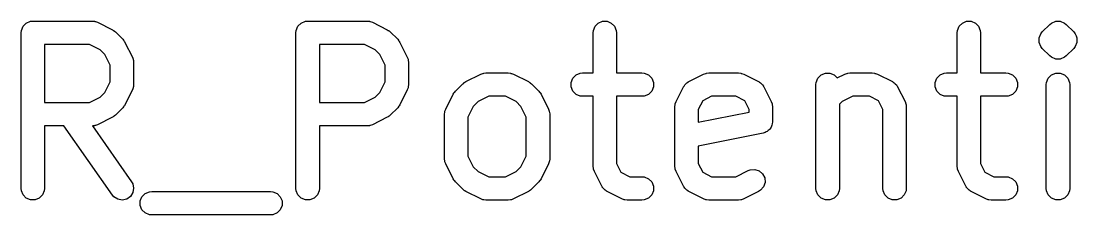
# Model space of a CAD drawing. Header units: millimetres. Extents: x 129 to 276, y -185 to -58.
# Drawn here: x 228.27 to 235.04, y -156.13 to -154.88 of the extents above; entities that cross this region are included whole.
import ezdxf

# ---------------------------------------------------------------- set-up
doc = ezdxf.new("R2010")
doc.units = ezdxf.units.MM
doc.layers.add('F.Fab', color=9, linetype='CONTINUOUS', true_color=0xafafaf)

msp = doc.modelspace()

# ---------------------------------------------------------------- linework, layer by layer
at = {"layer": 'F.Fab', "linetype": 'CONTINUOUS'}
for p, q in [((228.282877, -154.913151), (228.303569, -154.892459)), ((228.303569, -154.892459), (228.330605, -154.88126)), ((228.330605, -154.88126), (228.345237, -154.879819)), ((228.345237, -154.879819), (228.726189, -154.879819)), ((228.726189, -154.879819), (228.740821, -154.88126)), ((228.740821, -154.88126), (228.74331, -154.882291)), ((228.74331, -154.882291), (228.745998, -154.882482)), ((228.745998, -154.882482), (228.75973, -154.887737)), ((228.75973, -154.887737), (228.854968, -154.935356)), ((230.044782, -154.913151), (230.065474, -154.892459)), ((230.065474, -154.892459), (230.09251, -154.88126)), ((230.09251, -154.88126), (230.107142, -154.879819)), ((230.107142, -154.879819), (230.488094, -154.879819)), ((230.488094, -154.879819), (230.502726, -154.88126)), ((230.502726, -154.88126), (230.505215, -154.882291)), ((230.505215, -154.882291), (230.507903, -154.882482)), ((230.507903, -154.882482), (230.521635, -154.887737)), ((230.521635, -154.887737), (230.616873, -154.935356)), ((231.949544, -154.913151), (231.970236, -154.892459)), ((231.970236, -154.892459), (231.997272, -154.88126)), ((231.997272, -154.88126), (232.026536, -154.88126)), ((232.026536, -154.88126), (232.053572, -154.892459)), ((232.053572, -154.892459), (232.074264, -154.913151)), ((234.282878, -154.913151), (234.30357, -154.892459)), ((234.30357, -154.892459), (234.330606, -154.88126)), ((234.330606, -154.88126), (234.35987, -154.88126)), ((234.35987, -154.88126), (234.386906, -154.892459)), ((234.386906, -154.892459), (234.407598, -154.913151)), ((234.816015, -154.949405), (234.863634, -154.901786)), ((234.863634, -154.901786), (234.874999, -154.892459)), ((234.874999, -154.892459), (234.902035, -154.88126)), ((234.902035, -154.88126), (234.931298, -154.88126)), ((234.931298, -154.88126), (234.931299, -154.88126)), ((234.931299, -154.88126), (234.958335, -154.892459)), ((234.958335, -154.892459), (234.9697, -154.901786)), ((234.9697, -154.901786), (235.017319, -154.949405)), ((228.270237, -154.954819), (228.271678, -154.940187)), ((228.270237, -155.954819), (228.270237, -154.954819)), ((228.271678, -154.940187), (228.282877, -154.913151)), ((228.854968, -154.935356), (228.861267, -154.93932)), ((228.861267, -154.93932), (228.863095, -154.940078)), ((228.863095, -154.940078), (228.865151, -154.941766)), ((228.865151, -154.941766), (228.867411, -154.943188)), ((228.867411, -154.943188), (228.86871, -154.944686)), ((228.86871, -154.944686), (228.87446, -154.949405)), ((228.87446, -154.949405), (228.922079, -154.997024)), ((230.032142, -154.954819), (230.033583, -154.940187)), ((230.032142, -155.954819), (230.032142, -154.954819)), ((230.033583, -154.940187), (230.044782, -154.913151)), ((230.616873, -154.935356), (230.623172, -154.93932)), ((230.623172, -154.93932), (230.625, -154.940078)), ((230.625, -154.940078), (230.627056, -154.941766)), ((230.627056, -154.941766), (230.629316, -154.943188)), ((230.629316, -154.943188), (230.630615, -154.944686)), ((230.630615, -154.944686), (230.636365, -154.949405)), ((230.636365, -154.949405), (230.683984, -154.997024)), ((231.936904, -154.954819), (231.938345, -154.940187)), ((231.936904, -155.213152), (231.936904, -154.954819)), ((231.938345, -154.940187), (231.949544, -154.913151)), ((232.074264, -154.913151), (232.085463, -154.940187)), ((232.085463, -154.940187), (232.086904, -154.954819)), ((232.086904, -154.954819), (232.086904, -155.213152)), ((234.270238, -154.954819), (234.271679, -154.940187)), ((234.270238, -155.213152), (234.270238, -154.954819)), ((234.271679, -154.940187), (234.282878, -154.913151)), ((234.407598, -154.913151), (234.418797, -154.940187)), ((234.418797, -154.940187), (234.420238, -154.954819)), ((234.420238, -154.954819), (234.420238, -155.213152)), ((234.795489, -154.987807), (234.806688, -154.96077)), ((234.806688, -154.96077), (234.816015, -154.949405)), ((235.017319, -154.949405), (235.026646, -154.96077)), ((235.026646, -154.96077), (235.032387, -154.974629)), ((235.032387, -154.974629), (235.037845, -154.987807)), ((228.708484, -155.029819), (228.420237, -155.029819)), ((228.420237, -155.029819), (228.420237, -155.403628)), ((228.777, -155.064077), (228.708484, -155.029819)), ((228.922079, -154.997024), (228.926797, -155.002773)), ((228.926797, -155.002773), (228.928296, -155.004073)), ((228.928296, -155.004073), (228.929717, -155.006332)), ((228.929717, -155.006332), (228.931406, -155.008389)), ((228.931406, -155.008389), (228.932163, -155.010216)), ((228.932163, -155.010216), (228.936128, -155.016516)), ((228.936128, -155.016516), (228.983747, -155.111754)), ((230.470389, -155.029819), (230.182142, -155.029819)), ((230.182142, -155.029819), (230.182142, -155.403628)), ((230.538905, -155.064077), (230.470389, -155.029819)), ((230.683984, -154.997024), (230.688702, -155.002773)), ((230.688702, -155.002773), (230.690201, -155.004073)), ((230.690201, -155.004073), (230.691622, -155.006332)), ((230.691622, -155.006332), (230.693311, -155.008389)), ((230.693311, -155.008389), (230.694068, -155.010216)), ((230.694068, -155.010216), (230.698033, -155.016516)), ((230.698033, -155.016516), (230.745652, -155.111754)), ((234.795489, -155.017069), (234.795489, -154.987807)), ((234.806688, -155.044106), (234.795489, -155.017069)), ((234.816015, -155.055471), (234.806688, -155.044106)), ((235.026646, -155.044106), (235.017319, -155.055471)), ((235.037845, -155.01707), (235.026646, -155.044106)), ((235.037845, -154.987807), (235.037845, -155.01707)), ((228.807407, -155.094484), (228.777, -155.064077)), ((228.841665, -155.163), (228.807407, -155.094484)), ((228.983747, -155.111754), (228.989002, -155.125485)), ((230.569312, -155.094484), (230.538905, -155.064077)), ((230.60357, -155.163), (230.569312, -155.094484)), ((230.745652, -155.111754), (230.750907, -155.125485)), ((234.863634, -155.10309), (234.816015, -155.055471)), ((234.874999, -155.112417), (234.863634, -155.10309)), ((234.902035, -155.123616), (234.874999, -155.112417)), ((234.958335, -155.112417), (234.931299, -155.123616)), ((234.9697, -155.10309), (234.958335, -155.112417)), ((235.017319, -155.055471), (234.9697, -155.10309)), ((228.841665, -155.270447), (228.841665, -155.163)), ((228.989002, -155.125485), (228.989193, -155.128174)), ((228.989193, -155.128174), (228.990224, -155.130663)), ((228.990224, -155.130663), (228.991665, -155.145295)), ((228.991665, -155.145295), (228.991665, -155.288152)), ((230.60357, -155.270447), (230.60357, -155.163)), ((230.750907, -155.125485), (230.751098, -155.128174)), ((230.751098, -155.128174), (230.752129, -155.130663)), ((230.752129, -155.130663), (230.75357, -155.145295)), ((230.75357, -155.145295), (230.75357, -155.288152)), ((234.902036, -155.123616), (234.902035, -155.123616)), ((234.931298, -155.123616), (234.902036, -155.123616)), ((234.931299, -155.123616), (234.931298, -155.123616)), ((231.12122, -155.268689), (231.216458, -155.22107)), ((231.216458, -155.22107), (231.230189, -155.215815)), ((231.230189, -155.215815), (231.232878, -155.215623)), ((231.232878, -155.215623), (231.235367, -155.214593)), ((231.235367, -155.214593), (231.249999, -155.213152)), ((231.249999, -155.213152), (231.392856, -155.213152)), ((231.392856, -155.213152), (231.407488, -155.214593)), ((231.407488, -155.214593), (231.409977, -155.215624)), ((231.409977, -155.215624), (231.412665, -155.215815)), ((231.412665, -155.215815), (231.426397, -155.22107)), ((231.426397, -155.22107), (231.521635, -155.268689)), ((231.795488, -155.27352), (231.806687, -155.246484)), ((231.806687, -155.246484), (231.827379, -155.225792)), ((231.827379, -155.225792), (231.854415, -155.214593)), ((231.854415, -155.214593), (231.869047, -155.213152)), ((231.869047, -155.213152), (231.936904, -155.213152)), ((232.086904, -155.213152), (232.249999, -155.213152)), ((232.249999, -155.213152), (232.264631, -155.214593)), ((232.264631, -155.214593), (232.291667, -155.225792)), ((232.291667, -155.225792), (232.312359, -155.246484)), ((232.312359, -155.246484), (232.323558, -155.27352)), ((232.549792, -155.268689), (232.64503, -155.22107)), ((232.64503, -155.22107), (232.658761, -155.215815)), ((232.658761, -155.215815), (232.66145, -155.215623)), ((232.66145, -155.215623), (232.663939, -155.214593)), ((232.663939, -155.214593), (232.678571, -155.213152)), ((232.678571, -155.213152), (232.869047, -155.213152)), ((232.869047, -155.213152), (232.883679, -155.214593)), ((232.883679, -155.214593), (232.886168, -155.215624)), ((232.886168, -155.215624), (232.888856, -155.215815)), ((232.888856, -155.215815), (232.902588, -155.22107)), ((232.902588, -155.22107), (232.997826, -155.268689)), ((233.366917, -155.27352), (233.378116, -155.246484)), ((233.378116, -155.246484), (233.398808, -155.225792)), ((233.398808, -155.225792), (233.425844, -155.214593)), ((233.425844, -155.214593), (233.455108, -155.214593)), ((233.455108, -155.214593), (233.482144, -155.225792)), ((233.482144, -155.225792), (233.501545, -155.245193)), ((233.501545, -155.245193), (233.549792, -155.22107)), ((233.549792, -155.22107), (233.563523, -155.215815)), ((233.563523, -155.215815), (233.566212, -155.215623)), ((233.566212, -155.215623), (233.568701, -155.214593)), ((233.568701, -155.214593), (233.583333, -155.213152)), ((233.583333, -155.213152), (233.72619, -155.213152)), ((233.72619, -155.213152), (233.740822, -155.214593)), ((233.740822, -155.214593), (233.743311, -155.215624)), ((233.743311, -155.215624), (233.745999, -155.215815)), ((233.745999, -155.215815), (233.759731, -155.22107)), ((233.759731, -155.22107), (233.854969, -155.268689)), ((234.128822, -155.27352), (234.140021, -155.246484)), ((234.140021, -155.246484), (234.160713, -155.225792)), ((234.160713, -155.225792), (234.187749, -155.214593)), ((234.187749, -155.214593), (234.202381, -155.213152)), ((234.202381, -155.213152), (234.270238, -155.213152)), ((234.420238, -155.213152), (234.583333, -155.213152)), ((234.583333, -155.213152), (234.597965, -155.214593)), ((234.597965, -155.214593), (234.625001, -155.225792)), ((234.625001, -155.225792), (234.645693, -155.246484)), ((234.645693, -155.246484), (234.656892, -155.27352)), ((234.843108, -155.27352), (234.854307, -155.246484)), ((234.854307, -155.246484), (234.874999, -155.225792)), ((234.874999, -155.225792), (234.902035, -155.214593)), ((234.902035, -155.214593), (234.931299, -155.214593)), ((234.931299, -155.214593), (234.958335, -155.225792)), ((234.958335, -155.225792), (234.979027, -155.246484)), ((234.979027, -155.246484), (234.990226, -155.27352)), ((228.807407, -155.338963), (228.841665, -155.270447)), ((228.989002, -155.307962), (228.983747, -155.321693)), ((228.989193, -155.305272), (228.989002, -155.307962)), ((228.990224, -155.302784), (228.989193, -155.305272)), ((228.991665, -155.288152), (228.990224, -155.302784)), ((230.569312, -155.338963), (230.60357, -155.270447)), ((230.750907, -155.307962), (230.745652, -155.321693)), ((230.751098, -155.305272), (230.750907, -155.307962)), ((230.752129, -155.302784), (230.751098, -155.305272)), ((230.75357, -155.288152), (230.752129, -155.302784)), ((231.054109, -155.330357), (231.101728, -155.282738)), ((231.101728, -155.282738), (231.107477, -155.278019)), ((231.107477, -155.278019), (231.108777, -155.276521)), ((231.108777, -155.276521), (231.111036, -155.275099)), ((231.111036, -155.275099), (231.113093, -155.273411)), ((231.113093, -155.273411), (231.11492, -155.272653)), ((231.11492, -155.272653), (231.12122, -155.268689)), ((231.521635, -155.268689), (231.527934, -155.272653)), ((231.527934, -155.272653), (231.529762, -155.273411)), ((231.529762, -155.273411), (231.531818, -155.275099)), ((231.531818, -155.275099), (231.534078, -155.276521)), ((231.534078, -155.276521), (231.535377, -155.278019)), ((231.535377, -155.278019), (231.541127, -155.282738)), ((231.541127, -155.282738), (231.588746, -155.330357)), ((231.795488, -155.302784), (231.795488, -155.27352)), ((231.806687, -155.32982), (231.795488, -155.302784)), ((232.323558, -155.302784), (232.312359, -155.32982)), ((232.323558, -155.27352), (232.323558, -155.302784)), ((232.468632, -155.397468), (232.516251, -155.30223)), ((232.516251, -155.30223), (232.517791, -155.299782)), ((232.517791, -155.299782), (232.518176, -155.298629)), ((232.518176, -155.298629), (232.519421, -155.297192)), ((232.519421, -155.297192), (232.524083, -155.289787)), ((232.524083, -155.289787), (232.531187, -155.283625)), ((232.531187, -155.283625), (232.537349, -155.276521)), ((232.537349, -155.276521), (232.544754, -155.271859)), ((232.544754, -155.271859), (232.546191, -155.270614)), ((232.546191, -155.270614), (232.547344, -155.270229)), ((232.547344, -155.270229), (232.549792, -155.268689)), ((232.997826, -155.268689), (233.000273, -155.270229)), ((233.000273, -155.270229), (233.001427, -155.270614)), ((233.001427, -155.270614), (233.002863, -155.271859)), ((233.002863, -155.271859), (233.010269, -155.276521)), ((233.010269, -155.276521), (233.01643, -155.283625)), ((233.01643, -155.283625), (233.023535, -155.289787)), ((233.023535, -155.289787), (233.028196, -155.297192)), ((233.028196, -155.297192), (233.029442, -155.298629)), ((233.029442, -155.298629), (233.029826, -155.299782)), ((233.029826, -155.299782), (233.031367, -155.30223)), ((233.031367, -155.30223), (233.078986, -155.397468)), ((233.365476, -155.288152), (233.366917, -155.27352)), ((233.365476, -155.954819), (233.365476, -155.288152)), ((233.854969, -155.268689), (233.857416, -155.270229)), ((233.857416, -155.270229), (233.85857, -155.270614)), ((233.85857, -155.270614), (233.860006, -155.271859)), ((233.860006, -155.271859), (233.867412, -155.276521)), ((233.867412, -155.276521), (233.873573, -155.283625)), ((233.873573, -155.283625), (233.880678, -155.289787)), ((233.880678, -155.289787), (233.885339, -155.297192)), ((233.885339, -155.297192), (233.886585, -155.298629)), ((233.886585, -155.298629), (233.886969, -155.299782)), ((233.886969, -155.299782), (233.88851, -155.30223)), ((233.88851, -155.30223), (233.936129, -155.397468)), ((234.128822, -155.302784), (234.128822, -155.27352)), ((234.140021, -155.32982), (234.128822, -155.302784)), ((234.656892, -155.302784), (234.645693, -155.32982)), ((234.656892, -155.27352), (234.656892, -155.302784)), ((234.841667, -155.288152), (234.843108, -155.27352)), ((234.841667, -155.954819), (234.841667, -155.288152)), ((234.990226, -155.27352), (234.991667, -155.288152)), ((234.991667, -155.288152), (234.991667, -155.954819)), ((228.708484, -155.403628), (228.777, -155.36937)), ((228.777, -155.36937), (228.807407, -155.338963)), ((228.983747, -155.321693), (228.936128, -155.416931)), ((230.470389, -155.403628), (230.538905, -155.36937)), ((230.538905, -155.36937), (230.569312, -155.338963)), ((230.745652, -155.321693), (230.698033, -155.416931)), ((230.992441, -155.445087), (231.04006, -155.349849)), ((231.04006, -155.349849), (231.044024, -155.343549)), ((231.044024, -155.343549), (231.044782, -155.341722)), ((231.044782, -155.341722), (231.04647, -155.339665)), ((231.04647, -155.339665), (231.047892, -155.337406)), ((231.047892, -155.337406), (231.04939, -155.336106)), ((231.04939, -155.336106), (231.054109, -155.330357)), ((231.267704, -155.363152), (231.199188, -155.39741)), ((231.375151, -155.363152), (231.267704, -155.363152)), ((231.443667, -155.39741), (231.375151, -155.363152)), ((231.588746, -155.330357), (231.593464, -155.336106)), ((231.593464, -155.336106), (231.594963, -155.337406)), ((231.594963, -155.337406), (231.596384, -155.339665)), ((231.596384, -155.339665), (231.598073, -155.341722)), ((231.598073, -155.341722), (231.59883, -155.343549)), ((231.59883, -155.343549), (231.602795, -155.349849)), ((231.602795, -155.349849), (231.650414, -155.445087)), ((231.827379, -155.350512), (231.806687, -155.32982)), ((231.854415, -155.361711), (231.827379, -155.350512)), ((231.869047, -155.363152), (231.854415, -155.361711)), ((231.936904, -155.363152), (231.869047, -155.363152)), ((231.936904, -155.811961), (231.936904, -155.363152)), ((232.249999, -155.363152), (232.086904, -155.363152)), ((232.086904, -155.363152), (232.086904, -155.794256)), ((232.264631, -155.361711), (232.249999, -155.363152)), ((232.291667, -155.350512), (232.264631, -155.361711)), ((232.312359, -155.32982), (232.291667, -155.350512)), ((232.696276, -155.363152), (232.639234, -155.391672)), ((232.851342, -155.363152), (232.696276, -155.363152)), ((232.908383, -155.391672), (232.851342, -155.363152)), ((233.601038, -155.363152), (233.532522, -155.39741)), ((233.708485, -155.363152), (233.601038, -155.363152)), ((233.765526, -155.391672), (233.708485, -155.363152)), ((234.160713, -155.350512), (234.140021, -155.32982)), ((234.187749, -155.361711), (234.160713, -155.350512)), ((234.202381, -155.363152), (234.187749, -155.361711)), ((234.270238, -155.363152), (234.202381, -155.363152)), ((234.270238, -155.811961), (234.270238, -155.363152)), ((234.583333, -155.363152), (234.420238, -155.363152)), ((234.420238, -155.363152), (234.420238, -155.794256)), ((234.597965, -155.361711), (234.583333, -155.363152)), ((234.625001, -155.350512), (234.597965, -155.361711)), ((234.645693, -155.32982), (234.625001, -155.350512)), ((228.420237, -155.403628), (228.708484, -155.403628)), ((228.922079, -155.436423), (228.87446, -155.484042)), ((228.926797, -155.430673), (228.922079, -155.436423)), ((228.928296, -155.429374), (228.926797, -155.430673)), ((228.929717, -155.427114), (228.928296, -155.429374)), ((228.931406, -155.425058), (228.929717, -155.427114)), ((228.932163, -155.42323), (228.931406, -155.425058)), ((228.936128, -155.416931), (228.932163, -155.42323)), ((230.182142, -155.403628), (230.470389, -155.403628)), ((230.683984, -155.436423), (230.636365, -155.484042)), ((230.688702, -155.430673), (230.683984, -155.436423)), ((230.690201, -155.429374), (230.688702, -155.430673)), ((230.691622, -155.427114), (230.690201, -155.429374)), ((230.693311, -155.425058), (230.691622, -155.427114)), ((230.694068, -155.42323), (230.693311, -155.425058)), ((230.698033, -155.416931), (230.694068, -155.42323)), ((230.987186, -155.458819), (230.992441, -155.445087)), ((231.168781, -155.427817), (231.134523, -155.496333)), ((231.199188, -155.39741), (231.168781, -155.427817)), ((231.474074, -155.427817), (231.443667, -155.39741)), ((231.508332, -155.496333), (231.474074, -155.427817)), ((231.650414, -155.445087), (231.655669, -155.458818)), ((232.460714, -155.431009), (232.462155, -155.416377)), ((232.460714, -155.811961), (232.460714, -155.431009)), ((232.462155, -155.416377), (232.463186, -155.413887)), ((232.463186, -155.413887), (232.463377, -155.4112)), ((232.463377, -155.4112), (232.468632, -155.397468)), ((232.639234, -155.391672), (232.610714, -155.448714)), ((232.610714, -155.448714), (232.610714, -155.529999)), ((232.936904, -155.448714), (232.908383, -155.391672)), ((232.936904, -155.464762), (232.936904, -155.448714)), ((233.078986, -155.397468), (233.084241, -155.411199)), ((233.084241, -155.411199), (233.084432, -155.413888)), ((233.084432, -155.413888), (233.085463, -155.416377)), ((233.085463, -155.416377), (233.086904, -155.431009)), ((233.086904, -155.431009), (233.086904, -155.526247)), ((233.532522, -155.39741), (233.515476, -155.414456)), ((233.515476, -155.414456), (233.515476, -155.954819)), ((233.794047, -155.448714), (233.765526, -155.391672)), ((233.794047, -155.954819), (233.794047, -155.448714)), ((233.936129, -155.397468), (233.941384, -155.411199)), ((233.941384, -155.411199), (233.941575, -155.413888)), ((233.941575, -155.413888), (233.942606, -155.416377)), ((233.942606, -155.416377), (233.944047, -155.431009)), ((233.944047, -155.431009), (233.944047, -155.954819)), ((228.854968, -155.498091), (228.75973, -155.54571)), ((228.861267, -155.494126), (228.854968, -155.498091)), ((228.863095, -155.493369), (228.861267, -155.494126)), ((228.865151, -155.49168), (228.863095, -155.493369)), ((228.867411, -155.490259), (228.865151, -155.49168)), ((228.86871, -155.48876), (228.867411, -155.490259)), ((228.87446, -155.484042), (228.86871, -155.48876)), ((230.616873, -155.498091), (230.521635, -155.54571)), ((230.623172, -155.494126), (230.616873, -155.498091)), ((230.625, -155.493369), (230.623172, -155.494126)), ((230.627056, -155.49168), (230.625, -155.493369)), ((230.629316, -155.490259), (230.627056, -155.49168)), ((230.630615, -155.48876), (230.629316, -155.490259)), ((230.636365, -155.484042), (230.630615, -155.48876)), ((230.984523, -155.478628), (230.985964, -155.463996)), ((230.984523, -155.764342), (230.984523, -155.478628)), ((230.985964, -155.463996), (230.986995, -155.461506)), ((230.986995, -155.461506), (230.987186, -155.458819)), ((231.134523, -155.496333), (231.134523, -155.746637)), ((231.508332, -155.746637), (231.508332, -155.496333)), ((231.655669, -155.458818), (231.65586, -155.461507)), ((231.65586, -155.461507), (231.656891, -155.463996)), ((231.656891, -155.463996), (231.658332, -155.478628)), ((231.658332, -155.478628), (231.658332, -155.764342)), ((232.610714, -155.529999), (232.936904, -155.464762)), ((228.544283, -155.553628), (228.420237, -155.553628)), ((228.420237, -155.553628), (228.420237, -155.954819)), ((228.855223, -155.997829), (228.544283, -155.553628)), ((228.740821, -155.552187), (228.727304, -155.553518)), ((228.727304, -155.553518), (228.978108, -155.91181)), ((228.74331, -155.551155), (228.740821, -155.552187)), ((228.745998, -155.550965), (228.74331, -155.551155)), ((228.75973, -155.54571), (228.745998, -155.550965)), ((230.488094, -155.553628), (230.182142, -155.553628)), ((230.182142, -155.553628), (230.182142, -155.954819)), ((230.502726, -155.552187), (230.488094, -155.553628)), ((230.505215, -155.551155), (230.502726, -155.552187)), ((230.507903, -155.550965), (230.505215, -155.551155)), ((230.521635, -155.54571), (230.507903, -155.550965)), ((233.058824, -155.583354), (233.053572, -155.588607)), ((233.064992, -155.579224), (233.058824, -155.583354)), ((233.069066, -155.573113), (233.064992, -155.579224)), ((233.074264, -155.567915), (233.069066, -155.573113)), ((233.077107, -155.561051), (233.074264, -155.567915)), ((233.081224, -155.554876), (233.077107, -155.561051)), ((233.082649, -155.54767), (233.081224, -155.554876)), ((233.085463, -155.540879), (233.082649, -155.54767)), ((233.086904, -155.526247), (233.085463, -155.540879)), ((233.026612, -155.599791), (232.610714, -155.68297)), ((233.040678, -155.595508), (233.026612, -155.599791)), ((233.046783, -155.591419), (233.040678, -155.595508)), ((233.053572, -155.588607), (233.046783, -155.591419)), ((232.610714, -155.68297), (232.610714, -155.794256)), ((230.985964, -155.778974), (230.984523, -155.764342)), ((230.986995, -155.781463), (230.985964, -155.778974)), ((230.987186, -155.784151), (230.986995, -155.781463)), ((230.992441, -155.797883), (230.987186, -155.784151)), ((231.134523, -155.746637), (231.168781, -155.815153)), ((231.474073, -155.815153), (231.508332, -155.746637)), ((231.655669, -155.784152), (231.650414, -155.797883)), ((231.65586, -155.781462), (231.655669, -155.784152)), ((231.656891, -155.778974), (231.65586, -155.781462)), ((231.658332, -155.764342), (231.656891, -155.778974)), ((231.04006, -155.893121), (230.992441, -155.797883)), ((231.168781, -155.815153), (231.199188, -155.845561)), ((231.199188, -155.845561), (231.267704, -155.879819)), ((231.375151, -155.879819), (231.443666, -155.845561)), ((231.443666, -155.845561), (231.474073, -155.815153)), ((231.650414, -155.797883), (231.602795, -155.893121)), ((231.938345, -155.826593), (231.936904, -155.811961)), ((231.939376, -155.829082), (231.938345, -155.826593)), ((231.939567, -155.83177), (231.939376, -155.829082)), ((231.944822, -155.845502), (231.939567, -155.83177)), ((231.992441, -155.940741), (231.944822, -155.845502)), ((232.086904, -155.794256), (232.115424, -155.851298)), ((232.115424, -155.851298), (232.172466, -155.879819)), ((232.462155, -155.826593), (232.460714, -155.811961)), ((232.463186, -155.829082), (232.462155, -155.826593)), ((232.463377, -155.83177), (232.463186, -155.829082)), ((232.468632, -155.845502), (232.463377, -155.83177)), ((232.516251, -155.940741), (232.468632, -155.845502)), ((232.610714, -155.794256), (232.639234, -155.851298)), ((232.639234, -155.851298), (232.696276, -155.879819)), ((232.851342, -155.879819), (232.930744, -155.840118)), ((232.930744, -155.840118), (232.944475, -155.834863)), ((232.944475, -155.834863), (232.973665, -155.832789)), ((232.973665, -155.832789), (233.001427, -155.842043)), ((233.001427, -155.842043), (233.023534, -155.861216)), ((234.271679, -155.826593), (234.270238, -155.811961)), ((234.27271, -155.829082), (234.271679, -155.826593)), ((234.272901, -155.83177), (234.27271, -155.829082)), ((234.278156, -155.845502), (234.272901, -155.83177)), ((234.325775, -155.940741), (234.278156, -155.845502)), ((234.420238, -155.794256), (234.448758, -155.851298)), ((234.448758, -155.851298), (234.5058, -155.879819)), ((228.978108, -155.91181), (228.985318, -155.924623)), ((228.985318, -155.924623), (228.991647, -155.953194)), ((231.044023, -155.899417), (231.04006, -155.893121)), ((231.044781, -155.901247), (231.044023, -155.899417)), ((231.04647, -155.903305), (231.044781, -155.901247)), ((231.047892, -155.905564), (231.04647, -155.903305)), ((231.04939, -155.906863), (231.047892, -155.905564)), ((231.054108, -155.912612), (231.04939, -155.906863)), ((231.101727, -155.960232), (231.054108, -155.912612)), ((231.267704, -155.879819), (231.375151, -155.879819)), ((231.588746, -155.912613), (231.541128, -155.960232)), ((231.593464, -155.906863), (231.588746, -155.912613)), ((231.594963, -155.905564), (231.593464, -155.906863)), ((231.596384, -155.903305), (231.594963, -155.905564)), ((231.598074, -155.901247), (231.596384, -155.903305)), ((231.598831, -155.899417), (231.598074, -155.901247)), ((231.602795, -155.893121), (231.598831, -155.899417)), ((232.172466, -155.879819), (232.249999, -155.879819)), ((232.249999, -155.879819), (232.264631, -155.88126)), ((232.264631, -155.88126), (232.291667, -155.892459)), ((232.291667, -155.892459), (232.312359, -155.913151)), ((232.312359, -155.913151), (232.323558, -155.940187)), ((232.696276, -155.879819), (232.851342, -155.879819)), ((233.023534, -155.861216), (233.036622, -155.887391)), ((233.038696, -155.916581), (233.029442, -155.944342)), ((233.036622, -155.887391), (233.038696, -155.916581)), ((234.5058, -155.879819), (234.583333, -155.879819)), ((234.583333, -155.879819), (234.597965, -155.88126)), ((234.597965, -155.88126), (234.625001, -155.892459)), ((234.625001, -155.892459), (234.645693, -155.913151)), ((234.645693, -155.913151), (234.656892, -155.940187)), ((228.271678, -155.969451), (228.270237, -155.954819)), ((228.282877, -155.996487), (228.271678, -155.969451)), ((228.418796, -155.969451), (228.407597, -155.996487)), ((228.420237, -155.954819), (228.418796, -155.969451)), ((228.986562, -155.982012), (228.970835, -156.00669)), ((228.991647, -155.953194), (228.986562, -155.982012)), ((229.044782, -156.008389), (229.065474, -155.987697)), ((229.065474, -155.987697), (229.09251, -155.976498)), ((229.09251, -155.976498), (229.107142, -155.975057)), ((229.107142, -155.975057), (229.869046, -155.975057)), ((229.869046, -155.975057), (229.883678, -155.976498)), ((229.883678, -155.976498), (229.910714, -155.987697)), ((229.910714, -155.987697), (229.931406, -156.008389)), ((230.033583, -155.969451), (230.032142, -155.954819)), ((230.044782, -155.996487), (230.033583, -155.969451)), ((230.180701, -155.969451), (230.169502, -155.996487)), ((230.182142, -155.954819), (230.180701, -155.969451)), ((231.107476, -155.96495), (231.101727, -155.960232)), ((231.108777, -155.96645), (231.107476, -155.96495)), ((231.111036, -155.967872), (231.108777, -155.96645)), ((231.113093, -155.96956), (231.111036, -155.967872)), ((231.11492, -155.970317), (231.113093, -155.96956)), ((231.12122, -155.974282), (231.11492, -155.970317)), ((231.216458, -156.021901), (231.12122, -155.974282)), ((231.521635, -155.974282), (231.426397, -156.021901)), ((231.527934, -155.970317), (231.521635, -155.974282)), ((231.529762, -155.96956), (231.527934, -155.970317)), ((231.531818, -155.967872), (231.529762, -155.96956)), ((231.534078, -155.96645), (231.531818, -155.967872)), ((231.535378, -155.96495), (231.534078, -155.96645)), ((231.541128, -155.960232), (231.535378, -155.96495)), ((231.993981, -155.943187), (231.992441, -155.940741)), ((231.994366, -155.944342), (231.993981, -155.943187)), ((231.995612, -155.945779), (231.994366, -155.944342)), ((232.000273, -155.953183), (231.995612, -155.945779)), ((232.007375, -155.959342), (232.000273, -155.953183)), ((232.013539, -155.96645), (232.007375, -155.959342)), ((232.020944, -155.971111), (232.013539, -155.96645)), ((232.022381, -155.972357), (232.020944, -155.971111)), ((232.023534, -155.972741), (232.022381, -155.972357)), ((232.025982, -155.974282), (232.023534, -155.972741)), ((232.12122, -156.021901), (232.025982, -155.974282)), ((232.323558, -155.969451), (232.312359, -155.996487)), ((232.323558, -155.940187), (232.323558, -155.969451)), ((232.517791, -155.943187), (232.516251, -155.940741)), ((232.518176, -155.944342), (232.517791, -155.943187)), ((232.519422, -155.945779), (232.518176, -155.944342)), ((232.524083, -155.953183), (232.519422, -155.945779)), ((232.531185, -155.959342), (232.524083, -155.953183)), ((232.537349, -155.96645), (232.531185, -155.959342)), ((232.544754, -155.971111), (232.537349, -155.96645)), ((232.546191, -155.972357), (232.544754, -155.971111)), ((232.547344, -155.972741), (232.546191, -155.972357)), ((232.549792, -155.974282), (232.547344, -155.972741)), ((232.64503, -156.021901), (232.549792, -155.974282)), ((232.997826, -155.974282), (232.902588, -156.021901)), ((233.010269, -155.96645), (232.997826, -155.974282)), ((233.029442, -155.944342), (233.010269, -155.96645)), ((233.366917, -155.969451), (233.365476, -155.954819)), ((233.378116, -155.996487), (233.366917, -155.969451)), ((233.514035, -155.969451), (233.502836, -155.996487)), ((233.515476, -155.954819), (233.514035, -155.969451)), ((233.795488, -155.969451), (233.794047, -155.954819)), ((233.806687, -155.996487), (233.795488, -155.969451)), ((233.942606, -155.969451), (233.931407, -155.996487)), ((233.944047, -155.954819), (233.942606, -155.969451)), ((234.327315, -155.943187), (234.325775, -155.940741)), ((234.3277, -155.944342), (234.327315, -155.943187)), ((234.328946, -155.945779), (234.3277, -155.944342)), ((234.333607, -155.953183), (234.328946, -155.945779)), ((234.340709, -155.959342), (234.333607, -155.953183)), ((234.346873, -155.96645), (234.340709, -155.959342)), ((234.354278, -155.971111), (234.346873, -155.96645)), ((234.355715, -155.972357), (234.354278, -155.971111)), ((234.356868, -155.972741), (234.355715, -155.972357)), ((234.359316, -155.974282), (234.356868, -155.972741)), ((234.454554, -156.021901), (234.359316, -155.974282)), ((234.656892, -155.969451), (234.645693, -155.996487)), ((234.656892, -155.940187), (234.656892, -155.969451)), ((234.843108, -155.969451), (234.841667, -155.954819)), ((234.854307, -155.996487), (234.843108, -155.969451)), ((234.990226, -155.969451), (234.979027, -155.996487)), ((234.991667, -155.954819), (234.990226, -155.969451)), ((228.303569, -156.017179), (228.282877, -155.996487)), ((228.330605, -156.028378), (228.303569, -156.017179)), ((228.359869, -156.028378), (228.330605, -156.028378)), ((228.386905, -156.017179), (228.359869, -156.028378)), ((228.407597, -155.996487), (228.386905, -156.017179)), ((228.864794, -156.008989), (228.855223, -155.997829)), ((228.889473, -156.024716), (228.864794, -156.008989)), ((228.91829, -156.029802), (228.889473, -156.024716)), ((228.946861, -156.023472), (228.91829, -156.029802)), ((228.970835, -156.00669), (228.946861, -156.023472)), ((229.033583, -156.035425), (229.044782, -156.008389)), ((229.033583, -156.064689), (229.033583, -156.035425)), ((229.931406, -156.008389), (229.942605, -156.035425)), ((229.942605, -156.035425), (229.942605, -156.064689)), ((230.065474, -156.017179), (230.044782, -155.996487)), ((230.09251, -156.028378), (230.065474, -156.017179)), ((230.121774, -156.028378), (230.09251, -156.028378)), ((230.14881, -156.017179), (230.121774, -156.028378)), ((230.169502, -155.996487), (230.14881, -156.017179)), ((231.230189, -156.027156), (231.216458, -156.021901)), ((231.232878, -156.027347), (231.230189, -156.027156)), ((231.235367, -156.028378), (231.232878, -156.027347)), ((231.249999, -156.029819), (231.235367, -156.028378)), ((231.392856, -156.029819), (231.249999, -156.029819)), ((231.407488, -156.028378), (231.392856, -156.029819)), ((231.409977, -156.027346), (231.407488, -156.028378)), ((231.412665, -156.027156), (231.409977, -156.027346)), ((231.426397, -156.021901), (231.412665, -156.027156)), ((232.134951, -156.027156), (232.12122, -156.021901)), ((232.13764, -156.027347), (232.134951, -156.027156)), ((232.140129, -156.028378), (232.13764, -156.027347)), ((232.154761, -156.029819), (232.140129, -156.028378)), ((232.249999, -156.029819), (232.154761, -156.029819)), ((232.264631, -156.028378), (232.249999, -156.029819)), ((232.291667, -156.017179), (232.264631, -156.028378)), ((232.312359, -155.996487), (232.291667, -156.017179)), ((232.658761, -156.027156), (232.64503, -156.021901)), ((232.66145, -156.027347), (232.658761, -156.027156)), ((232.663939, -156.028378), (232.66145, -156.027347)), ((232.678571, -156.029819), (232.663939, -156.028378)), ((232.869047, -156.029819), (232.678571, -156.029819)), ((232.883679, -156.028378), (232.869047, -156.029819)), ((232.886168, -156.027346), (232.883679, -156.028378)), ((232.888856, -156.027156), (232.886168, -156.027346)), ((232.902588, -156.021901), (232.888856, -156.027156)), ((233.398808, -156.017179), (233.378116, -155.996487)), ((233.425844, -156.028378), (233.398808, -156.017179)), ((233.455108, -156.028378), (233.425844, -156.028378)), ((233.482144, -156.017179), (233.455108, -156.028378)), ((233.502836, -155.996487), (233.482144, -156.017179)), ((233.827379, -156.017179), (233.806687, -155.996487)), ((233.854415, -156.028378), (233.827379, -156.017179)), ((233.883679, -156.028378), (233.854415, -156.028378)), ((233.910715, -156.017179), (233.883679, -156.028378)), ((233.931407, -155.996487), (233.910715, -156.017179)), ((234.468285, -156.027156), (234.454554, -156.021901)), ((234.470974, -156.027347), (234.468285, -156.027156)), ((234.473463, -156.028378), (234.470974, -156.027347)), ((234.488095, -156.029819), (234.473463, -156.028378)), ((234.583333, -156.029819), (234.488095, -156.029819)), ((234.597965, -156.028378), (234.583333, -156.029819)), ((234.625001, -156.017179), (234.597965, -156.028378)), ((234.645693, -155.996487), (234.625001, -156.017179)), ((234.874999, -156.017179), (234.854307, -155.996487)), ((234.902035, -156.028378), (234.874999, -156.017179)), ((234.931299, -156.028378), (234.902035, -156.028378)), ((234.958335, -156.017179), (234.931299, -156.028378)), ((234.979027, -155.996487), (234.958335, -156.017179)), ((229.044782, -156.091725), (229.033583, -156.064689)), ((229.065474, -156.112417), (229.044782, -156.091725)), ((229.09251, -156.123616), (229.065474, -156.112417)), ((229.107142, -156.125057), (229.09251, -156.123616)), ((229.869046, -156.125057), (229.107142, -156.125057)), ((229.883678, -156.123616), (229.869046, -156.125057)), ((229.910714, -156.112417), (229.883678, -156.123616)), ((229.931406, -156.091725), (229.910714, -156.112417)), ((229.942605, -156.064689), (229.931406, -156.091725))]:
    msp.add_line(p, q, dxfattribs=at)

doc.saveas('drawing.dxf')
